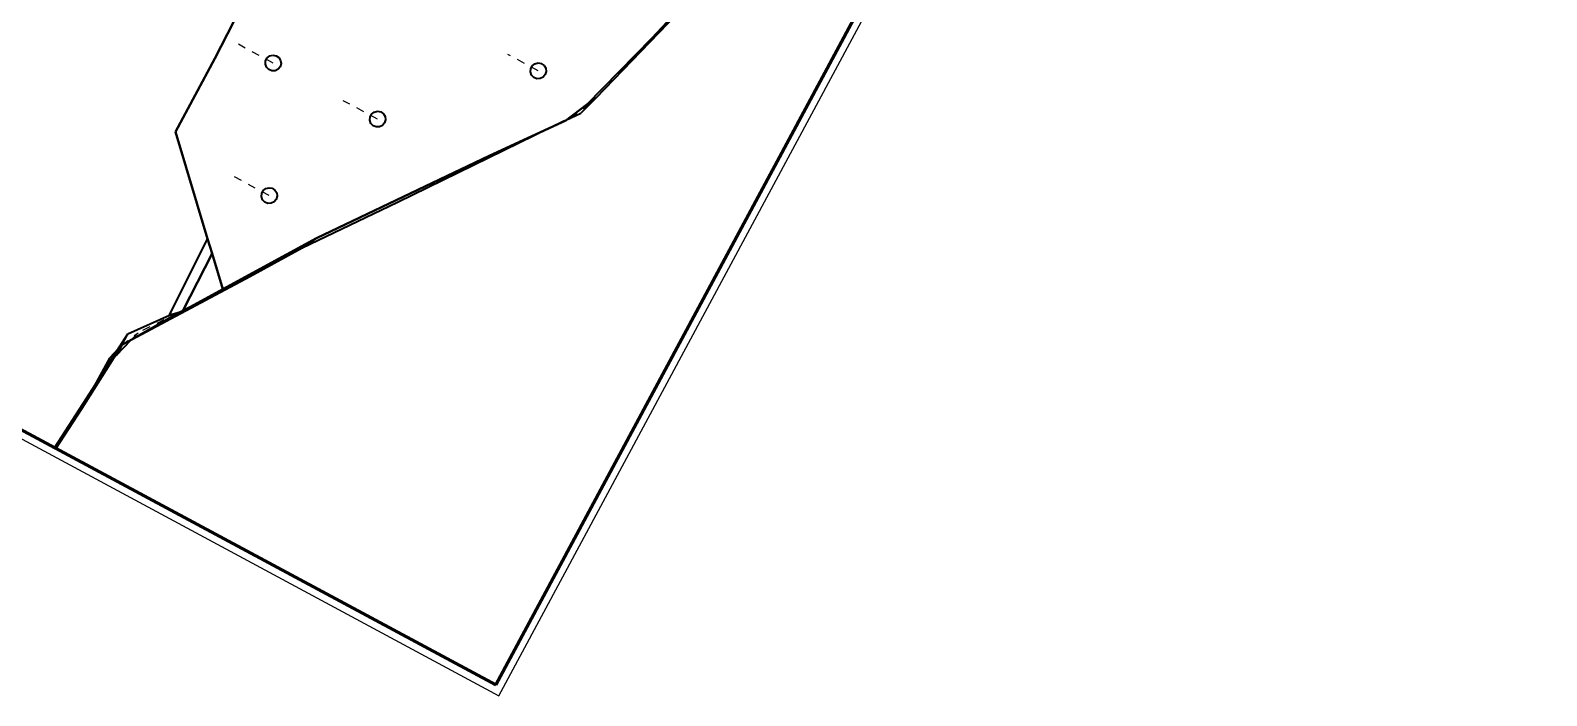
# Model space of a CAD drawing. Header units: metres. Extents: x 2711799 to 2711985, y 1236908 to 1237087.
# Drawn here: x 2711831.05 to 2711850.22, y 1236907.93 to 1236916.34 of the extents above; entities that cross this region are included whole.
import ezdxf

# ---------------------------------------------------------------- set-up
doc = ezdxf.new("R2010")
doc.units = ezdxf.units.M
doc.linetypes.add('AUSGEZOGEN', pattern=[0])
doc.linetypes.add('VERDECKT2_S2', pattern=[0.18, 0.1, -0.08])
for name, color, linetype, lineweight in [('XR$9$Beton Ansicht', 7, 'AUSGEZOGEN', 35), ('XR$9$Beton verdeckt vorne', 7, 'VERDECKT2_S2', 25), ('XR$9$STANDARD_1', 7, 'AUSGEZOGEN', 13)]:
    doc.layers.add(name, color=color, linetype=linetype, lineweight=lineweight)

msp = doc.modelspace()

# ---------------------------------------------------------------- linework, layer by layer
at = {"layer": 'XR$9$Beton Ansicht', "transparency": 33554687}
for p, q in [((2711833.3771, 1236915.9837, 640.05), (2711835.5908, 1236920.3062, 640.05)), ((2711833.3771, 1236915.9837, 640.05), (2711835.292, 1236919.7227, 640.05)), ((2711835.292, 1236919.7227, 640.05), (2711833.3771, 1236915.9837, 640.05)), ((2711839.5029, 1236916.8851, 640.05), (2711838.9032, 1236916.2419, 640.05)), ((2711838.9032, 1236916.2419, 640.05), (2711839.5029, 1236916.8851, 640.05)), ((2711839.2191, 1236916.5443, 640.05), (2711838.195, 1236915.4842, 640.05)), ((2711838.9032, 1236916.2419, 640.05), (2711838.0844, 1236915.4015, 640.05)), ((2711838.0844, 1236915.4015, 640.05), (2711838.9032, 1236916.2419, 640.05)), ((2711834.0734, 1236916.0173, 640.05), (2711834.1138, 1236916.0272, 640.05)), ((2711834.1138, 1236916.0272, 640.05), (2711834.1548, 1236916.0198, 640.05)), ((2711832.8799, 1236915.0589, 640.05), (2711833.3771, 1236915.9837, 640.05)), ((2711832.8799, 1236915.0589, 640.05), (2711833.3771, 1236915.9837, 640.05)), ((2711833.3771, 1236915.9837, 640.05), (2711832.8799, 1236915.0589, 640.05)), ((2711834.0178, 1236915.9138, 640.05), (2711834.0209, 1236915.9552, 640.05)), ((2711834.0318, 1236915.8746, 640.05), (2711834.0178, 1236915.9138, 640.05)), ((2711834.0209, 1236915.9552, 640.05), (2711834.0406, 1236915.9919, 640.05)), ((2711834.0606, 1236915.8446, 640.05), (2711834.0318, 1236915.8746, 640.05)), ((2711834.0406, 1236915.9919, 640.05), (2711834.0734, 1236916.0173, 640.05)), ((2711834.099, 1236915.8288, 640.05), (2711834.0606, 1236915.8446, 640.05)), ((2711834.1406, 1236915.8301, 640.05), (2711834.099, 1236915.8288, 640.05)), ((2711834.1781, 1236915.8482, 640.05), (2711834.1406, 1236915.8301, 640.05)), ((2711834.1548, 1236916.0198, 640.05), (2711834.1891, 1236915.9964, 640.05)), ((2711834.2049, 1236915.8799, 640.05), (2711834.1781, 1236915.8482, 640.05)), ((2711834.1891, 1236915.9964, 640.05), (2711834.211, 1236915.961, 640.05)), ((2711834.2166, 1236915.9198, 640.05), (2711834.2049, 1236915.8799, 640.05)), ((2711834.211, 1236915.961, 640.05), (2711834.2166, 1236915.9198, 640.05)), ((2711837.3704, 1236915.8143, 640.05), (2711837.3735, 1236915.8558, 640.05)), ((2711837.3735, 1236915.8558, 640.05), (2711837.3932, 1236915.8924, 640.05)), ((2711837.3932, 1236915.8924, 640.05), (2711837.4261, 1236915.9179, 640.05)), ((2711837.4261, 1236915.9179, 640.05), (2711837.4665, 1236915.9277, 640.05)), ((2711837.4665, 1236915.9277, 640.05), (2711837.5074, 1236915.9203, 640.05)), ((2711837.5074, 1236915.9203, 640.05), (2711837.5417, 1236915.8969, 640.05)), ((2711837.5417, 1236915.8969, 640.05), (2711837.5636, 1236915.8616, 640.05)), ((2711837.5636, 1236915.8616, 640.05), (2711837.5692, 1236915.8203, 640.05)), ((2711837.3844, 1236915.7752, 640.05), (2711837.3704, 1236915.8143, 640.05)), ((2711837.4132, 1236915.7451, 640.05), (2711837.3844, 1236915.7752, 640.05)), ((2711837.4517, 1236915.7294, 640.05), (2711837.4132, 1236915.7451, 640.05)), ((2711837.4932, 1236915.7306, 640.05), (2711837.4517, 1236915.7294, 640.05)), ((2711837.5307, 1236915.7487, 640.05), (2711837.4932, 1236915.7306, 640.05)), ((2711837.5576, 1236915.7804, 640.05), (2711837.5307, 1236915.7487, 640.05)), ((2711837.5692, 1236915.8203, 640.05), (2711837.5576, 1236915.7804, 640.05)), ((2711838.195, 1236915.4842, 640.05), (2711838.0086, 1236915.2913, 640.05)), ((2711838.0844, 1236915.4015, 640.05), (2711838.195, 1236915.4842, 640.05)), ((2711835.342, 1236915.2449, 640.05), (2711835.3617, 1236915.2816, 640.05)), ((2711835.3617, 1236915.2816, 640.05), (2711835.3946, 1236915.307, 640.05)), ((2711835.3946, 1236915.307, 640.05), (2711835.435, 1236915.3169, 640.05)), ((2711835.435, 1236915.3169, 640.05), (2711835.4759, 1236915.3095, 640.05)), ((2711835.4759, 1236915.3095, 640.05), (2711835.5103, 1236915.2861, 640.05)), ((2711835.5103, 1236915.2861, 640.05), (2711835.5322, 1236915.2507, 640.05)), ((2711838.0844, 1236915.4015, 640.05), (2711837.816, 1236915.2017, 640.05)), ((2711837.816, 1236915.2017, 640.05), (2711838.0844, 1236915.4015, 640.05)), ((2711837.8174, 1236915.2027, 640.05), (2711838.0086, 1236915.2913, 640.05)), ((2711835.3389, 1236915.2035, 640.05), (2711835.342, 1236915.2449, 640.05)), ((2711835.353, 1236915.1643, 640.05), (2711835.3389, 1236915.2035, 640.05)), ((2711835.3817, 1236915.1343, 640.05), (2711835.353, 1236915.1643, 640.05)), ((2711835.4202, 1236915.1185, 640.05), (2711835.3817, 1236915.1343, 640.05)), ((2711835.4618, 1236915.1198, 640.05), (2711835.4202, 1236915.1185, 640.05)), ((2711835.4992, 1236915.1378, 640.05), (2711835.4618, 1236915.1198, 640.05)), ((2711835.5261, 1236915.1696, 640.05), (2711835.4992, 1236915.1378, 640.05)), ((2711835.5377, 1236915.2095, 640.05), (2711835.5261, 1236915.1696, 640.05)), ((2711835.5322, 1236915.2507, 640.05), (2711835.5377, 1236915.2095, 640.05)), ((2711837.8009, 1236915.1947, 640.05), (2711835.689, 1236914.1632, 640.05)), ((2711837.816, 1236915.2017, 640.05), (2711836.8488, 1236914.7542, 640.05)), ((2711836.8488, 1236914.7542, 640.05), (2711837.816, 1236915.2017, 640.05)), ((2711833.2877, 1236913.7026, 640.05), (2711832.8799, 1236915.0589, 640.05)), ((2711833.2877, 1236913.7026, 640.05), (2711832.8799, 1236915.0589, 640.05)), ((2711832.8799, 1236915.0589, 640.05), (2711833.2877, 1236913.7026, 640.05)), ((2711836.8488, 1236914.7542, 640.05), (2711836.2204, 1236914.4544, 640.05)), ((2711836.2204, 1236914.4544, 640.05), (2711836.8488, 1236914.7542, 640.05)), ((2711833.9711, 1236914.2789, 640.05), (2711833.9908, 1236914.3156, 640.05)), ((2711833.9908, 1236914.3156, 640.05), (2711834.0237, 1236914.341, 640.05)), ((2711834.0237, 1236914.341, 640.05), (2711834.0641, 1236914.3509, 640.05)), ((2711834.0641, 1236914.3509, 640.05), (2711834.105, 1236914.3435, 640.05)), ((2711834.105, 1236914.3435, 640.05), (2711834.1394, 1236914.3201, 640.05)), ((2711834.1394, 1236914.3201, 640.05), (2711834.1613, 1236914.2847, 640.05)), ((2711836.2204, 1236914.4544, 640.05), (2711834.6635, 1236913.7117, 640.05)), ((2711834.6635, 1236913.7117, 640.05), (2711836.2204, 1236914.4544, 640.05)), ((2711833.968, 1236914.2375, 640.05), (2711833.9711, 1236914.2789, 640.05)), ((2711833.9821, 1236914.1983, 640.05), (2711833.968, 1236914.2375, 640.05)), ((2711834.0108, 1236914.1683, 640.05), (2711833.9821, 1236914.1983, 640.05)), ((2711834.0493, 1236914.1525, 640.05), (2711834.0108, 1236914.1683, 640.05)), ((2711834.0909, 1236914.1538, 640.05), (2711834.0493, 1236914.1525, 640.05)), ((2711834.1283, 1236914.1718, 640.05), (2711834.0909, 1236914.1538, 640.05)), ((2711834.1552, 1236914.2036, 640.05), (2711834.1283, 1236914.1718, 640.05)), ((2711834.1669, 1236914.2435, 640.05), (2711834.1552, 1236914.2036, 640.05)), ((2711834.1613, 1236914.2847, 640.05), (2711834.1669, 1236914.2435, 640.05)), ((2711835.689, 1236914.1632, 640.05), (2711834.483, 1236913.5856, 640.05)), ((2711832.8035, 1236912.7374, 640.05), (2711833.2877, 1236913.7026, 640.05)), ((2711833.2877, 1236913.7026, 640.05), (2711833.3432, 1236913.5182, 640.05)), ((2711833.3432, 1236913.5182, 640.05), (2711833.2877, 1236913.7026, 640.05)), ((2711834.6635, 1236913.7117, 640.05), (2711833.4792, 1236913.0658, 640.05)), ((2711833.4792, 1236913.0658, 640.05), (2711834.6635, 1236913.7117, 640.05)), ((2711834.483, 1236913.5856, 640.05), (2711833.8206, 1236913.2234, 640.05)), ((2711834.6635, 1236913.7117, 640.05), (2711834.483, 1236913.5856, 640.05)), ((2711832.974, 1236912.7941, 640.05), (2711833.3432, 1236913.5182, 640.05)), ((2711833.3432, 1236913.5182, 640.05), (2711832.974, 1236912.7941, 640.05)), ((2711833.3432, 1236913.5182, 640.05), (2711833.4789, 1236913.0669, 640.05)), ((2711833.4789, 1236913.0669, 640.05), (2711833.3432, 1236913.5182, 640.05)), ((2711833.8206, 1236913.2234, 640.05), (2711832.2008, 1236912.3598, 640.05)), ((2711833.4789, 1236913.0669, 640.05), (2711833.0644, 1236912.8403, 640.05)), ((2711833.0644, 1236912.8403, 640.05), (2711833.4789, 1236913.0669, 640.05)), ((2711833.4792, 1236913.0658, 640.05), (2711833.4789, 1236913.0669, 640.05)), ((2711833.4789, 1236913.0669, 640.05), (2711833.4792, 1236913.0658, 640.05)), ((2711833.0644, 1236912.8403, 640.05), (2711832.2008, 1236912.3598, 640.05)), ((2711832.928, 1236912.7734, 640.05), (2711832.2008, 1236912.3598, 640.05)), ((2711832.928, 1236912.7734, 640.05), (2711832.8035, 1236912.7374, 640.05)), ((2711832.8035, 1236912.7374, 640.05), (2711832.928, 1236912.7734, 640.05)), ((2711832.974, 1236912.7941, 640.05), (2711832.928, 1236912.7734, 640.05)), ((2711832.928, 1236912.7734, 640.05), (2711832.974, 1236912.7941, 640.05)), ((2711833.0644, 1236912.8403, 640.05), (2711832.974, 1236912.7941, 640.05)), ((2711832.974, 1236912.7941, 640.05), (2711833.0644, 1236912.8403, 640.05)), ((2711832.2782, 1236912.5038, 640.05), (2711832.8035, 1236912.7374, 640.05)), ((2711831.7599, 1236911.6915, 640.05), (2711832.2782, 1236912.5038, 640.05)), ((2711832.3162, 1236912.4214, 640.05), (2711832.1303, 1236912.2288, 640.05)), ((2711832.2008, 1236912.3598, 640.05), (2711832.2782, 1236912.5038, 640.05)), ((2711832.2008, 1236912.3598, 640.05), (2711831.6957, 1236911.5567, 640.05)), ((2711832.0472, 1236912.1971, 640.05), (2711831.8298, 1236911.801, 640.05)), ((2711832.1562, 1236912.3125, 640.05), (2711832.0472, 1236912.1971, 640.05)), ((2711832.1303, 1236912.2288, 640.05), (2711832.1146, 1236912.2228, 640.05)), ((2711832.2008, 1236912.3598, 640.05), (2711832.1303, 1236912.2288, 640.05)), ((2711831.3517, 1236911.0617, 640.05), (2711831.7599, 1236911.6915, 640.05)), ((2711831.6957, 1236911.5567, 640.05), (2711831.3689, 1236911.0525, 640.05)), ((2711831.3689, 1236911.0525, 640.05), (2711831.3517, 1236911.0617, 640.05))]:
    msp.add_line(p, q, dxfattribs=at)
at = {"layer": 'XR$9$Beton Ansicht', "color": 7, "linetype": 'AUSGEZOGEN', "lineweight": 35, "transparency": 33554687}
for p, q in [((2711833.3771, 1236915.9837, 640.05), (2711835.5908, 1236920.3062, 640.05)), ((2711833.3771, 1236915.9837, 640.05), (2711835.292, 1236919.7227, 640.05)), ((2711835.292, 1236919.7227, 640.05), (2711833.3771, 1236915.9837, 640.05)), ((2711839.5029, 1236916.8851, 640.05), (2711838.9032, 1236916.2419, 640.05)), ((2711838.9032, 1236916.2419, 640.05), (2711839.5029, 1236916.8851, 640.05)), ((2711839.2191, 1236916.5443, 640.05), (2711838.195, 1236915.4842, 640.05)), ((2711838.9032, 1236916.2419, 640.05), (2711838.0844, 1236915.4015, 640.05)), ((2711838.0844, 1236915.4015, 640.05), (2711838.9032, 1236916.2419, 640.05)), ((2711834.0734, 1236916.0173, 640.05), (2711834.1138, 1236916.0272, 640.05)), ((2711834.1138, 1236916.0272, 640.05), (2711834.1548, 1236916.0198, 640.05)), ((2711832.8799, 1236915.0589, 640.05), (2711833.3771, 1236915.9837, 640.05)), ((2711832.8799, 1236915.0589, 640.05), (2711833.3771, 1236915.9837, 640.05)), ((2711833.3771, 1236915.9837, 640.05), (2711832.8799, 1236915.0589, 640.05)), ((2711834.0178, 1236915.9138, 640.05), (2711834.0209, 1236915.9552, 640.05)), ((2711834.0318, 1236915.8746, 640.05), (2711834.0178, 1236915.9138, 640.05)), ((2711834.0209, 1236915.9552, 640.05), (2711834.0406, 1236915.9919, 640.05)), ((2711834.0606, 1236915.8446, 640.05), (2711834.0318, 1236915.8746, 640.05)), ((2711834.0406, 1236915.9919, 640.05), (2711834.0734, 1236916.0173, 640.05)), ((2711834.099, 1236915.8288, 640.05), (2711834.0606, 1236915.8446, 640.05)), ((2711834.1406, 1236915.8301, 640.05), (2711834.099, 1236915.8288, 640.05)), ((2711834.1781, 1236915.8482, 640.05), (2711834.1406, 1236915.8301, 640.05)), ((2711834.1548, 1236916.0198, 640.05), (2711834.1891, 1236915.9964, 640.05)), ((2711834.2049, 1236915.8799, 640.05), (2711834.1781, 1236915.8482, 640.05)), ((2711834.1891, 1236915.9964, 640.05), (2711834.211, 1236915.961, 640.05)), ((2711834.2166, 1236915.9198, 640.05), (2711834.2049, 1236915.8799, 640.05)), ((2711834.211, 1236915.961, 640.05), (2711834.2166, 1236915.9198, 640.05)), ((2711837.3704, 1236915.8143, 640.05), (2711837.3735, 1236915.8558, 640.05)), ((2711837.3735, 1236915.8558, 640.05), (2711837.3932, 1236915.8924, 640.05)), ((2711837.3932, 1236915.8924, 640.05), (2711837.4261, 1236915.9179, 640.05)), ((2711837.4261, 1236915.9179, 640.05), (2711837.4665, 1236915.9277, 640.05)), ((2711837.4665, 1236915.9277, 640.05), (2711837.5074, 1236915.9203, 640.05)), ((2711837.5074, 1236915.9203, 640.05), (2711837.5417, 1236915.8969, 640.05)), ((2711837.5417, 1236915.8969, 640.05), (2711837.5636, 1236915.8616, 640.05)), ((2711837.5636, 1236915.8616, 640.05), (2711837.5692, 1236915.8203, 640.05)), ((2711837.3844, 1236915.7752, 640.05), (2711837.3704, 1236915.8143, 640.05)), ((2711837.4132, 1236915.7451, 640.05), (2711837.3844, 1236915.7752, 640.05)), ((2711837.4517, 1236915.7294, 640.05), (2711837.4132, 1236915.7451, 640.05)), ((2711837.4932, 1236915.7306, 640.05), (2711837.4517, 1236915.7294, 640.05)), ((2711837.5307, 1236915.7487, 640.05), (2711837.4932, 1236915.7306, 640.05)), ((2711837.5576, 1236915.7804, 640.05), (2711837.5307, 1236915.7487, 640.05)), ((2711837.5692, 1236915.8203, 640.05), (2711837.5576, 1236915.7804, 640.05)), ((2711838.195, 1236915.4842, 640.05), (2711838.0086, 1236915.2913, 640.05)), ((2711838.0844, 1236915.4015, 640.05), (2711838.195, 1236915.4842, 640.05)), ((2711835.342, 1236915.2449, 640.05), (2711835.3617, 1236915.2816, 640.05)), ((2711835.3617, 1236915.2816, 640.05), (2711835.3946, 1236915.307, 640.05)), ((2711835.3946, 1236915.307, 640.05), (2711835.435, 1236915.3169, 640.05)), ((2711835.435, 1236915.3169, 640.05), (2711835.4759, 1236915.3095, 640.05)), ((2711835.4759, 1236915.3095, 640.05), (2711835.5103, 1236915.2861, 640.05)), ((2711835.5103, 1236915.2861, 640.05), (2711835.5322, 1236915.2507, 640.05)), ((2711838.0844, 1236915.4015, 640.05), (2711837.816, 1236915.2017, 640.05)), ((2711837.816, 1236915.2017, 640.05), (2711838.0844, 1236915.4015, 640.05)), ((2711837.8174, 1236915.2027, 640.05), (2711838.0086, 1236915.2913, 640.05)), ((2711835.3389, 1236915.2035, 640.05), (2711835.342, 1236915.2449, 640.05)), ((2711835.353, 1236915.1643, 640.05), (2711835.3389, 1236915.2035, 640.05)), ((2711835.3817, 1236915.1343, 640.05), (2711835.353, 1236915.1643, 640.05)), ((2711835.4202, 1236915.1185, 640.05), (2711835.3817, 1236915.1343, 640.05)), ((2711835.4618, 1236915.1198, 640.05), (2711835.4202, 1236915.1185, 640.05)), ((2711835.4992, 1236915.1378, 640.05), (2711835.4618, 1236915.1198, 640.05)), ((2711835.5261, 1236915.1696, 640.05), (2711835.4992, 1236915.1378, 640.05)), ((2711835.5377, 1236915.2095, 640.05), (2711835.5261, 1236915.1696, 640.05)), ((2711835.5322, 1236915.2507, 640.05), (2711835.5377, 1236915.2095, 640.05)), ((2711837.8009, 1236915.1947, 640.05), (2711835.689, 1236914.1632, 640.05)), ((2711837.816, 1236915.2017, 640.05), (2711836.8488, 1236914.7542, 640.05)), ((2711836.8488, 1236914.7542, 640.05), (2711837.816, 1236915.2017, 640.05)), ((2711833.2877, 1236913.7026, 640.05), (2711832.8799, 1236915.0589, 640.05)), ((2711833.2877, 1236913.7026, 640.05), (2711832.8799, 1236915.0589, 640.05)), ((2711832.8799, 1236915.0589, 640.05), (2711833.2877, 1236913.7026, 640.05)), ((2711836.8488, 1236914.7542, 640.05), (2711836.2204, 1236914.4544, 640.05)), ((2711836.2204, 1236914.4544, 640.05), (2711836.8488, 1236914.7542, 640.05)), ((2711833.9711, 1236914.2789, 640.05), (2711833.9908, 1236914.3156, 640.05)), ((2711833.9908, 1236914.3156, 640.05), (2711834.0237, 1236914.341, 640.05)), ((2711834.0237, 1236914.341, 640.05), (2711834.0641, 1236914.3509, 640.05)), ((2711834.0641, 1236914.3509, 640.05), (2711834.105, 1236914.3435, 640.05)), ((2711834.105, 1236914.3435, 640.05), (2711834.1394, 1236914.3201, 640.05)), ((2711834.1394, 1236914.3201, 640.05), (2711834.1613, 1236914.2847, 640.05)), ((2711836.2204, 1236914.4544, 640.05), (2711834.6635, 1236913.7117, 640.05)), ((2711834.6635, 1236913.7117, 640.05), (2711836.2204, 1236914.4544, 640.05)), ((2711833.968, 1236914.2375, 640.05), (2711833.9711, 1236914.2789, 640.05)), ((2711833.9821, 1236914.1983, 640.05), (2711833.968, 1236914.2375, 640.05)), ((2711834.0108, 1236914.1683, 640.05), (2711833.9821, 1236914.1983, 640.05)), ((2711834.0493, 1236914.1525, 640.05), (2711834.0108, 1236914.1683, 640.05)), ((2711834.0909, 1236914.1538, 640.05), (2711834.0493, 1236914.1525, 640.05)), ((2711834.1283, 1236914.1718, 640.05), (2711834.0909, 1236914.1538, 640.05)), ((2711834.1552, 1236914.2036, 640.05), (2711834.1283, 1236914.1718, 640.05)), ((2711834.1669, 1236914.2435, 640.05), (2711834.1552, 1236914.2036, 640.05)), ((2711834.1613, 1236914.2847, 640.05), (2711834.1669, 1236914.2435, 640.05)), ((2711835.689, 1236914.1632, 640.05), (2711834.483, 1236913.5856, 640.05)), ((2711832.8035, 1236912.7374, 640.05), (2711833.2877, 1236913.7026, 640.05)), ((2711833.2877, 1236913.7026, 640.05), (2711833.3432, 1236913.5182, 640.05)), ((2711833.3432, 1236913.5182, 640.05), (2711833.2877, 1236913.7026, 640.05)), ((2711834.6635, 1236913.7117, 640.05), (2711833.4792, 1236913.0658, 640.05)), ((2711833.4792, 1236913.0658, 640.05), (2711834.6635, 1236913.7117, 640.05)), ((2711834.483, 1236913.5856, 640.05), (2711833.8206, 1236913.2234, 640.05)), ((2711834.6635, 1236913.7117, 640.05), (2711834.483, 1236913.5856, 640.05)), ((2711832.974, 1236912.7941, 640.05), (2711833.3432, 1236913.5182, 640.05)), ((2711833.3432, 1236913.5182, 640.05), (2711832.974, 1236912.7941, 640.05)), ((2711833.3432, 1236913.5182, 640.05), (2711833.4789, 1236913.0669, 640.05)), ((2711833.4789, 1236913.0669, 640.05), (2711833.3432, 1236913.5182, 640.05)), ((2711833.8206, 1236913.2234, 640.05), (2711832.2008, 1236912.3598, 640.05)), ((2711833.4789, 1236913.0669, 640.05), (2711833.0644, 1236912.8403, 640.05)), ((2711833.0644, 1236912.8403, 640.05), (2711833.4789, 1236913.0669, 640.05)), ((2711833.4792, 1236913.0658, 640.05), (2711833.4789, 1236913.0669, 640.05)), ((2711833.4789, 1236913.0669, 640.05), (2711833.4792, 1236913.0658, 640.05)), ((2711833.0644, 1236912.8403, 640.05), (2711832.2008, 1236912.3598, 640.05)), ((2711832.928, 1236912.7734, 640.05), (2711832.2008, 1236912.3598, 640.05)), ((2711832.928, 1236912.7734, 640.05), (2711832.8035, 1236912.7374, 640.05)), ((2711832.8035, 1236912.7374, 640.05), (2711832.928, 1236912.7734, 640.05)), ((2711832.974, 1236912.7941, 640.05), (2711832.928, 1236912.7734, 640.05)), ((2711832.928, 1236912.7734, 640.05), (2711832.974, 1236912.7941, 640.05)), ((2711833.0644, 1236912.8403, 640.05), (2711832.974, 1236912.7941, 640.05)), ((2711832.974, 1236912.7941, 640.05), (2711833.0644, 1236912.8403, 640.05)), ((2711832.2782, 1236912.5038, 640.05), (2711832.8035, 1236912.7374, 640.05)), ((2711831.7599, 1236911.6915, 640.05), (2711832.2782, 1236912.5038, 640.05)), ((2711832.3162, 1236912.4214, 640.05), (2711832.1303, 1236912.2288, 640.05)), ((2711832.2008, 1236912.3598, 640.05), (2711832.2782, 1236912.5038, 640.05)), ((2711832.2008, 1236912.3598, 640.05), (2711831.6957, 1236911.5567, 640.05)), ((2711832.0472, 1236912.1971, 640.05), (2711831.8298, 1236911.801, 640.05)), ((2711832.1562, 1236912.3125, 640.05), (2711832.0472, 1236912.1971, 640.05)), ((2711832.1303, 1236912.2288, 640.05), (2711832.1146, 1236912.2228, 640.05)), ((2711832.2008, 1236912.3598, 640.05), (2711832.1303, 1236912.2288, 640.05)), ((2711831.3517, 1236911.0617, 640.05), (2711831.7599, 1236911.6915, 640.05)), ((2711831.6957, 1236911.5567, 640.05), (2711831.3689, 1236911.0525, 640.05)), ((2711831.3689, 1236911.0525, 640.05), (2711831.3517, 1236911.0617, 640.05))]:
    msp.add_line(p, q, dxfattribs=at)
at = {"layer": 'XR$9$Beton verdeckt vorne', "transparency": 33554687}
for p, q in [((2711834.1168, 1236915.9273, 640.05), (2711833.6335, 1236916.1871, 640.05)), ((2711837.4694, 1236915.8278, 640.05), (2711837.0823, 1236916.0359, 640.05)), ((2711834.0206, 1236915.9513, 640.05), (2711834.0419, 1236915.9929, 640.05)), ((2711835.4379, 1236915.217, 640.05), (2711835.0028, 1236915.4509, 640.05)), ((2711838.195, 1236915.4842, 640.05), (2711837.8163, 1236915.2022, 640.05)), ((2711835.3417, 1236915.241, 640.05), (2711835.363, 1236915.2826, 640.05)), ((2711838.1193, 1236915.4059, 640.05), (2711837.8836, 1236915.2334, 640.05)), ((2711837.8163, 1236915.2022, 640.05), (2711837.8009, 1236915.1947, 640.05)), ((2711837.8163, 1236915.2022, 640.05), (2711837.8156, 1236915.2019, 640.05)), ((2711837.816, 1236915.2017, 640.05), (2711837.8163, 1236915.2022, 640.05)), ((2711837.8163, 1236915.2022, 640.05), (2711837.8174, 1236915.2027, 640.05)), ((2711834.0671, 1236914.251, 640.05), (2711833.603, 1236914.5005, 640.05)), ((2711833.8206, 1236913.2234, 640.05), (2711832.9779, 1236912.8016, 640.05)), ((2711832.9125, 1236912.7689, 640.05), (2711832.4079, 1236912.5163, 640.05)), ((2711832.9779, 1236912.8016, 640.05), (2711832.9125, 1236912.7689, 640.05)), ((2711832.2008, 1236912.3598, 640.05), (2711832.4079, 1236912.5163, 640.05)), ((2711832.4079, 1236912.5163, 640.05), (2711832.3162, 1236912.4214, 640.05)), ((2711832.1146, 1236912.2228, 640.05), (2711832.0472, 1236912.1971, 640.05)), ((2711832.2008, 1236912.3598, 640.05), (2711832.1562, 1236912.3125, 640.05)), ((2711831.8298, 1236911.801, 640.05), (2711831.6957, 1236911.5567, 640.05))]:
    msp.add_line(p, q, dxfattribs=at)
at = {"layer": 'XR$9$Beton verdeckt vorne', "color": 7, "linetype": 'VERDECKT2_S2', "lineweight": 25, "transparency": 33554687}
for p, q in [((2711834.1168, 1236915.9273, 640.05), (2711833.6335, 1236916.1871, 640.05)), ((2711837.4694, 1236915.8278, 640.05), (2711837.0823, 1236916.0359, 640.05)), ((2711834.0206, 1236915.9513, 640.05), (2711834.0419, 1236915.9929, 640.05)), ((2711835.4379, 1236915.217, 640.05), (2711835.0028, 1236915.4509, 640.05)), ((2711838.195, 1236915.4842, 640.05), (2711837.8163, 1236915.2022, 640.05)), ((2711835.3417, 1236915.241, 640.05), (2711835.363, 1236915.2826, 640.05)), ((2711838.1193, 1236915.4059, 640.05), (2711837.8836, 1236915.2334, 640.05)), ((2711837.8163, 1236915.2022, 640.05), (2711837.8009, 1236915.1947, 640.05)), ((2711837.8163, 1236915.2022, 640.05), (2711837.8156, 1236915.2019, 640.05)), ((2711837.816, 1236915.2017, 640.05), (2711837.8163, 1236915.2022, 640.05)), ((2711837.8163, 1236915.2022, 640.05), (2711837.8174, 1236915.2027, 640.05)), ((2711834.0671, 1236914.251, 640.05), (2711833.603, 1236914.5005, 640.05)), ((2711833.8206, 1236913.2234, 640.05), (2711832.9779, 1236912.8016, 640.05)), ((2711832.9125, 1236912.7689, 640.05), (2711832.4079, 1236912.5163, 640.05)), ((2711832.9779, 1236912.8016, 640.05), (2711832.9125, 1236912.7689, 640.05)), ((2711832.2008, 1236912.3598, 640.05), (2711832.4079, 1236912.5163, 640.05)), ((2711832.4079, 1236912.5163, 640.05), (2711832.3162, 1236912.4214, 640.05)), ((2711832.1146, 1236912.2228, 640.05), (2711832.0472, 1236912.1971, 640.05)), ((2711832.2008, 1236912.3598, 640.05), (2711832.1562, 1236912.3125, 640.05)), ((2711831.8298, 1236911.801, 640.05), (2711831.6957, 1236911.5567, 640.05))]:
    msp.add_line(p, q, dxfattribs=at)
at = {"layer": 'XR$9$STANDARD_1', "color": 211, "linetype": 'AUSGEZOGEN', "lineweight": 100, "transparency": 33554687}
for p, q in [((2711836.9301, 1236908.0625, 640.05), (2711850.085, 1236932.5304, 640.05)), ((2711850.085, 1236932.5304, 640.05), (2711836.9301, 1236908.0625, 640.05)), ((2711828.8266, 1236912.4193, 640.05), (2711836.9301, 1236908.0625, 640.05)), ((2711828.8266, 1236912.4193, 640.05), (2711836.9301, 1236908.0625, 640.05))]:
    msp.add_line(p, q, dxfattribs=at)
at = {"layer": 'XR$9$STANDARD_1', "color": 211, "linetype": 'AUSGEZOGEN', "lineweight": 25, "transparency": 33554687}
for p, q in [((2711836.9301, 1236908.0625, 640.05), (2711850.085, 1236932.5304, 640.05)), ((2711850.085, 1236932.5304, 640.05), (2711836.9301, 1236908.0625, 640.05)), ((2711828.8266, 1236912.4193, 640.05), (2711836.9301, 1236908.0625, 640.05)), ((2711828.8266, 1236912.4193, 640.05), (2711836.9301, 1236908.0625, 640.05))]:
    msp.add_line(p, q, dxfattribs=at)
at = {"layer": 'XR$9$STANDARD_1', "color": 5, "linetype": 'AUSGEZOGEN', "lineweight": 25, "transparency": 33554687, "elevation": 0}
msp.add_lwpolyline([(2711841.9409, 1236937.0226), (2711828.6912, 1236912.3786), (2711836.9708, 1236907.9271), (2711850.2204, 1236932.5711), (2711841.9409, 1236937.0226)], dxfattribs=at)

doc.saveas('drawing.dxf')
